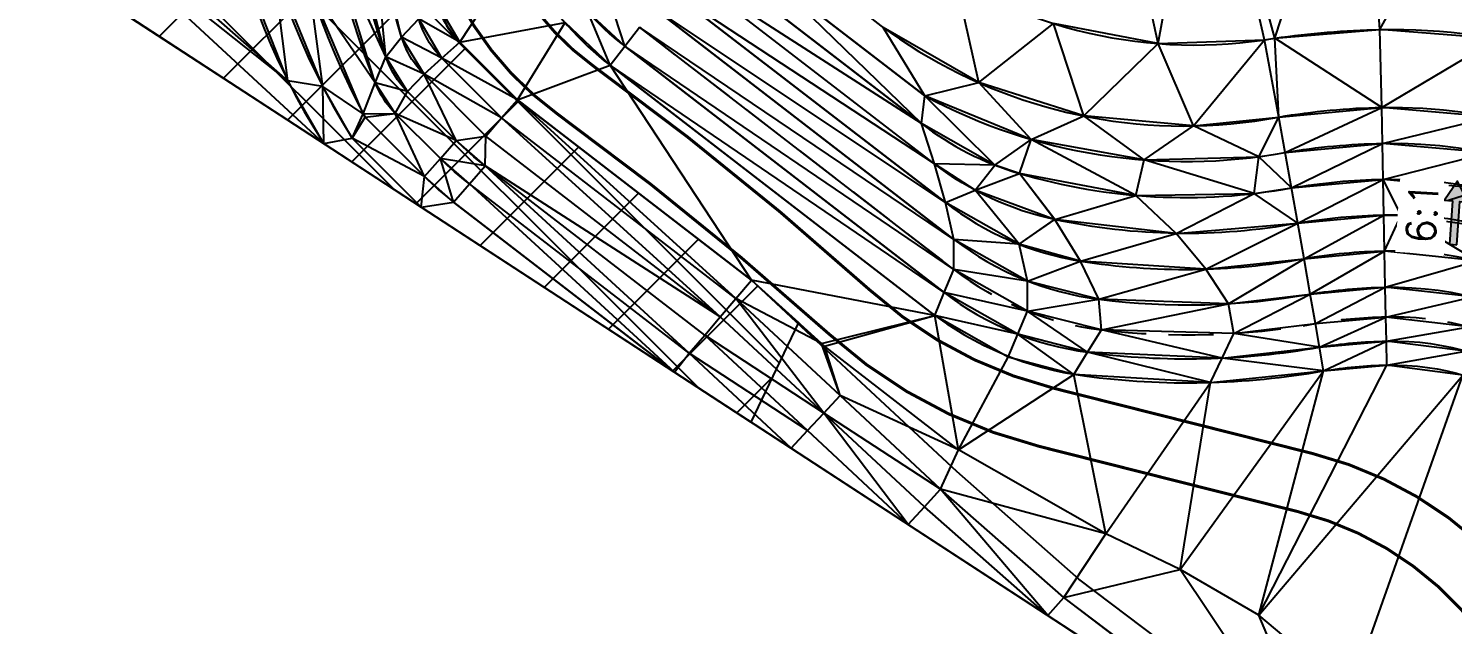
# Model space of a CAD drawing. Header units: inches. Extents: x 2461366 to 2469791, y 7062737 to 7065282.
# Drawn here: x 2466766.4 to 2467003.9, y 7064104 to 7064203.4 of the extents above; entities that cross this region are included whole.
import ezdxf

# ---------------------------------------------------------------- set-up
doc = ezdxf.new("R2010")
doc.units = ezdxf.units.IN
doc.header["$LTSCALE"] = 60
doc.header["$MEASUREMENT"] = 0
doc.linetypes.add('DASHED2', pattern=[0.375, 0.25, -0.125])
for name, color, linetype in [('BLANKET BDNY', 7, 'Continuous'), ('CONT MNR LABEL', 6, 'Continuous'), ('CONTOURS', 35, 'Continuous'), ('FENCE', 1, 'FENCE'), ('POND HATCH', 9, 'Continuous'), ('PROP TRAIL', 3, 'Continuous'), ('Proposed Ground-C-TINN', 7, 'Continuous'), ('Proposed Ground-C-TINN-BNDY', 7, 'Continuous')]:
    doc.layers.add(name, color=color, linetype=linetype)
doc.styles.add('L80', font='simplex', dxfattribs={"height": 4.8})
doc.linetypes.add('FENCE', pattern='A,0.5,-0.1,["X",Standard,S=0.1,R=0,X=-0.05,Y=-0.05],-0.1', length=0.7)

# ---------------------------------------------------------------- blocks, each defined once
blk = doc.blocks.new('ARW-STREET')
blk.add_hatch(color=252).paths.add_polyline_path([(0.52, 0), (0.52, 6.04), (1.61, 6.04), (0, 8.83), (-1.61, 6.04), (-0.52, 6.04), (-0.52, 0)])
at = {"color": 4}
blk.add_lwpolyline([(0.52, 0), (0.52, 6.04), (1.61, 6.04), (0, 8.83), (-1.61, 6.04), (-0.52, 6.04), (-0.52, 0)], close=True, dxfattribs=at)

msp = doc.modelspace()

# ---------------------------------------------------------------- hatches: boundary and pattern name
at = {"layer": 'BLANKET BDNY'}
h = msp.add_hatch(dxfattribs=at)
h.set_pattern_fill('ANSI37', color=256, scale=100, style=0)
edge = h.paths.add_edge_path()
edge.add_arc((2467100.21, 7064237.92), 273.22, 169.9013, 172.1908)
edge.add_arc((2467027.63, 7064255.83), 199.03, 174.4583, 193.8708)
edge.add_arc((2466848.96, 7064211.71), 15, 193.8708, 225.0005)
edge.add_line((2466838.35, 7064201.1), (2466847.98, 7064191.48))
edge.add_line((2466847.98, 7064191.48), (2466886.98, 7064161.42))
edge.add_line((2466886.98, 7064161.42), (2466894.84, 7064154.33))
edge.add_line((2466894.84, 7064154.33), (2466886.9, 7064137.74))
edge.add_line((2466886.9, 7064137.74), (2466779.51, 7064207.77))
edge.add_line((2466779.51, 7064207.77), (2466779.86, 7064273.75))
edge.add_line((2466779.86, 7064273.75), (2466779.87, 7064279.65))
edge.add_line((2466779.87, 7064279.65), (2466789.79, 7064283.3))
edge.add_line((2466789.79, 7064283.3), (2466789.96, 7064282.83))
edge.add_line((2466789.96, 7064282.83), (2466808.9, 7064287.97))
edge.add_line((2466808.9, 7064287.97), (2466831.22, 7064285.83))
at = {"layer": 'POND HATCH'}
h = msp.add_hatch(color=256, dxfattribs=at)
edge = h.paths.add_edge_path()
edge.add_arc((2466951.7, 7064352.35), 108.89, 233.9109, 275.8982)
edge.add_arc((2466992.73, 7064077.06), 169.62, 27.5436, 100.1323, ccw=False)
edge.add_arc((2467160.22, 7064161.14), 18, 198.2789, 316.5411)
edge.add_arc((2467248.7, 7064103.14), 88.14, 109.668, 148.8305, ccw=False)
edge.add_line((2467219.04, 7064186.14), (2467258.55, 7064203.87))
edge.add_arc((2467251.9, 7064218.69), 16.24, 294.1759, 386.094)
edge.add_line((2467266.49, 7064225.83), (2467260.31, 7064252.16))
edge.add_arc((2467435.11, 7064293.18), 179.55, 173.6431, 193.2048, ccw=False)
edge.add_line((2467256.66, 7064313.06), (2467262.32, 7064388.5))
edge.add_arc((2467182.25, 7064394.51), 80.3, 355.7132, 406.8753)
edge.add_line((2467237.14, 7064453.11), (2467210.8, 7064478.15))
edge.add_arc((2467136.05, 7064399.52), 108.49, 46.4533, 108.4108)
edge.add_line((2467101.79, 7064502.45), (2467083.31, 7064495.55))
edge.add_arc((2467016.7, 7064673.98), 190.45, 271.6598, 290.4729, ccw=False)
edge.add_arc((2467015.03, 7064451.78), 32.62, 77.2805, 154.3479)
edge.add_arc((2467111.93, 7064394.37), 145.16, 150.4749, 155.1278)
edge.add_arc((2467048.45, 7064421.34), 76.26, 153.4501, 169.2835)
edge.add_arc((2466785.23, 7064485.08), 194.71, 305.5174, 345.2536, ccw=False)
edge.add_line((2466898.35, 7064326.6), (2466887.56, 7064264.35))

# ---------------------------------------------------------------- linework, layer by layer
at = {"layer": 'BLANKET BDNY'}
msp.add_lwpolyline([(2466831.22, 7064285.83, 0.00999), (2466829.52, 7064275.05, 0.084906), (2466834.4, 7064208.11, 0.136671), (2466838.35, 7064201.1), (2466847.98, 7064191.48), (2466886.98, 7064161.42), (2466894.84, 7064154.33), (2466886.9, 7064137.74), (2466779.51, 7064207.77), (2466779.86, 7064273.75), (2466779.87, 7064279.65), (2466789.79, 7064283.3), (2466789.96, 7064282.83), (2466808.9, 7064287.97)], format="xyb", close=True, dxfattribs=at)
at = {"layer": 'CONTOURS'}
msp.add_line((2466873.18, 7064209.93, 554), (2466919.34, 7064174.36, 554), dxfattribs=at)
for points, elevation in [([(2466905.31, 7064286.01, 0.257392), (2466960.43, 7064276.41, -0.30368), (2467160.77, 7064181.56, -0.092375), (2467203.94, 7064221.16), (2467234.25, 7064231.45), (2467231.12, 7064239.71, -0.111147), (2467214.48, 7064324.87), (2467218.96, 7064374.6, 0.16547), (2467210.94, 7064435.24), (2467192.01, 7064456.19, 0.187203), (2467116.99, 7064469.71), (2467096.77, 7064463.44, -0.144736), (2467020.14, 7064455.46, 0.170965), (2467008.72, 7064449.81, 0.012644), (2467006.05, 7064444.52, 0.08114), (2467004.31, 7064435.21, -0.33013), (2466907.47, 7064300.12), (2466899.03, 7064296.99, -0.017305), (2466893.91, 7064295.29, -0.016826), (2466898.05, 7064292.06)], 541), ([(2466907.21, 7064288.33, 0.258577), (2466959.71, 7064279.34, -0.298155), (2467161.05, 7064186.84, -0.086124), (2467202.65, 7064223.89), (2467230.34, 7064233.29), (2467228.35, 7064238.58, -0.111163), (2467211.49, 7064325.05), (2467215.99, 7064375.03, 0.164762), (2467208.44, 7064433.54), (2467190.08, 7064453.86, 0.185702), (2467117.72, 7064466.8), (2467097.79, 7064460.61, -0.143597), (2467020.07, 7064452.43, 0.15754), (2467011.16, 7064448, 0.011364), (2467008.82, 7064443.37, 0.079263), (2467007.31, 7064435.2, -0.329885), (2466908.45, 7064297.28), (2466900.16, 7064294.21)], 540)]:
    msp.add_lwpolyline(points, format="xyb", close=True, dxfattribs=dict(at, elevation=elevation))
for points, elevation in [([(2466805.44, 7064286.49, -0.07691), (2466805.83, 7064279.01, 0.205797), (2466820.4, 7064185.11), (2466831.92, 7064173.59)], 552), ([(2466809.42, 7064286.98, -0.07641), (2466809.78, 7064278.38, 0.177152), (2466822.55, 7064188.62), (2466832.47, 7064178.7, 0.03223), (2466837.3, 7064174.45), (2466874.18, 7064146.04)], 553), ([(2466893.59, 7064133.38), (2466876.62, 7064149.21), (2466839.95, 7064177.46, -0.03223), (2466835.11, 7064181.71), (2466827.6, 7064189.23, -0.102929), (2466824.25, 7064194.34, -0.125522), (2466813.74, 7064277.74, 0.073175), (2466813.46, 7064287.15, 0.073175)], 554), ([(2466913.12, 7064120.65), (2466896.32, 7064136.31), (2466879.21, 7064152.26), (2466842.59, 7064180.48, -0.03223), (2466837.76, 7064184.73), (2466829.63, 7064192.86, -0.11518), (2466826.03, 7064198.65, -0.110838), (2466817.69, 7064277.09, 0.068466), (2466817.54, 7064286.98, 0.068466)], 555), ([(2466936.42, 7064105.45), (2466915.85, 7064123.58), (2466899.05, 7064139.23), (2466881.8, 7064155.32), (2466842.68, 7064185.46), (2466832.39, 7064195.75, -0.122695), (2466828.65, 7064201.97, -0.101903), (2466821.63, 7064276.42, 0.062641), (2466821.65, 7064286.48, 0.062641)], 556), ([(2466987.26, 7064077.07), (2466941.6, 7064111.56), (2466921.22, 7064129.5), (2466904.5, 7064145.09), (2466886.98, 7064161.42), (2466847.98, 7064191.48), (2466838.18, 7064201.27, -0.129119), (2466835.37, 7064206.09, -0.094239), (2466829.55, 7064275.27, 0.056478), (2466829.73, 7064286.15, 0.056478)], 558), ([(2466801.36, 7064285.65), (2466801.63, 7064283.01, -0.097127), (2466801.28, 7064279.18, 0.213064), (2466815.66, 7064184.19)], 551), ([(2466984.85, 7064073.88), (2466939.07, 7064108.45), (2466918.53, 7064126.54), (2466901.77, 7064142.16), (2466884.39, 7064158.37), (2466845.33, 7064188.47), (2466835.36, 7064198.44, -0.129119), (2466831.51, 7064205.02, -0.094308), (2466825.58, 7064275.74, 0.056758), (2466825.75, 7064285.76, 0.056758)], 557)]:
    msp.add_lwpolyline(points, format="xyb", dxfattribs=dict(at, elevation=elevation))
for centre, radius, start, end in [((2466949.86, 7064213.96, 554), 50, 232.3846, 260.8304), ((2466959.4, 7064273.03, 554), 109.83, 260.8304, 280.3622), ((2466993.91, 7064078.58, 554), 87.66, 90.8652, 99.6911)]:
    msp.add_arc(centre, radius, start, end, dxfattribs=at)
at = {"layer": 'Proposed Ground-C-TINN'}
for p, q in [((2466974.3, 7064201.78, 549), (2466988.79, 7064246.63, 548)), ((2466991.81, 7064203.22, 549), (2466988.79, 7064246.63, 548)), ((2466954.8, 7064200.87, 549), (2466945.75, 7064243.62, 548)), ((2466954.8, 7064200.87, 549), (2466962.89, 7064244.03, 548)), ((2466972.54, 7064201.49, 549), (2466962.89, 7064244.03, 548)), ((2466974.3, 7064201.78, 549), (2466962.89, 7064244.03, 548)), ((2466991.81, 7064203.22, 549), (2467014.78, 7064245.24, 548)), ((2466742.21, 7064232.08, 550), (2466815.66, 7064184.19, 551)), ((2466826.03, 7064198.65, 555), (2466819.33, 7064224.62, 555)), ((2466809.67, 7064194.68, 551), (2466772.74, 7064224.06, 550)), ((2466815.66, 7064184.19, 551), (2466772.74, 7064224.06, 550)), ((2466809.67, 7064194.68, 551), (2466776.94, 7064223.5, 550)), ((2466826.03, 7064198.65, 555), (2466823.68, 7064222.18, 556)), ((2466828.65, 7064201.97, 556), (2466823.68, 7064222.18, 556)), ((2466824.25, 7064194.34, 554), (2466816.59, 7064219.25, 554)), ((2466826.03, 7064198.65, 555), (2466816.59, 7064219.25, 554)), ((2466809.67, 7064194.68, 551), (2466801.72, 7064214.85, 551)), ((2466838.35, 7064201.1, 558), (2466848.36, 7064216.29, 558)), ((2466915.33, 7064187.55, 552), (2466878.06, 7064216.27, 552)), ((2466809.67, 7064194.68, 551), (2466807.23, 7064214, 552)), ((2466815.49, 7064193.7, 552), (2466807.23, 7064214, 552)), ((2466917.53, 7064180.8, 553), (2466875.62, 7064213.1, 553)), ((2466915.33, 7064187.55, 552), (2466875.62, 7064213.1, 553)), ((2466822.26, 7064189.17, 553), (2466813.32, 7064210.31, 553)), ((2466815.49, 7064193.7, 552), (2466813.32, 7064210.31, 553)), ((2466824.25, 7064194.34, 554), (2466813.32, 7064210.31, 553)), ((2466919.34, 7064174.36, 554), (2466873.18, 7064209.93, 554)), ((2466917.53, 7064180.8, 553), (2466873.18, 7064209.93, 554)), ((2466915.33, 7064187.55, 552), (2466890.16, 7064212, 551)), ((2466915.93, 7064192.14, 551), (2466890.16, 7064212, 551)), ((2466924.89, 7064194.36, 550), (2466921.11, 7064211.39, 549)), ((2466838.35, 7064201.1, 558), (2466834.49, 7064207.74, 558)), ((2466865.85, 7064200.43, 557), (2466863.45, 7064207.97, 556)), ((2466863.41, 7064197.26, 558), (2466859.69, 7064206.15, 557)), ((2466865.85, 7064200.43, 557), (2466859.69, 7064206.15, 557)), ((2466920.75, 7064168.22, 555), (2466870.74, 7064206.76, 555)), ((2466919.34, 7064174.36, 554), (2466870.74, 7064206.76, 555)), ((2466828.65, 7064201.97, 556), (2466831.51, 7064205.02, 557)), ((2466838.35, 7064201.1, 558), (2466831.51, 7064205.02, 557)), ((2466835.36, 7064198.44, 557), (2466831.51, 7064205.02, 557)), ((2466838.35, 7064201.1, 558), (2466855.92, 7064204.38, 558)), ((2466847.98, 7064191.48, 558), (2466855.92, 7064204.38, 558)), ((2466863.41, 7064197.26, 558), (2466855.92, 7064204.38, 558)), ((2466865.85, 7064200.43, 557), (2466868.3, 7064203.59, 556)), ((2466920.74, 7064163.19, 556), (2466868.3, 7064203.59, 556)), ((2466920.75, 7064168.22, 555), (2466868.3, 7064203.59, 556)), ((2466924.89, 7064194.36, 550), (2466908.97, 7064203.57, 550)), ((2466915.93, 7064192.14, 551), (2466908.97, 7064203.57, 550)), ((2466924.89, 7064194.36, 550), (2466937.36, 7064204.23, 549)), ((2466954.8, 7064200.87, 549), (2466937.36, 7064204.23, 549)), ((2466942.42, 7064188.8, 550), (2466937.36, 7064204.23, 549)), ((2466974.3, 7064201.78, 549), (2466991.81, 7064203.22, 549)), ((2467011.43, 7064201.68, 549), (2466991.81, 7064203.22, 549)), ((2466992.11, 7064190.23, 550), (2466991.81, 7064203.22, 549)), ((2466826.03, 7064198.65, 555), (2466828.65, 7064201.97, 556)), ((2466835.36, 7064198.44, 557), (2466828.65, 7064201.97, 556)), ((2466832.39, 7064195.75, 556), (2466828.65, 7064201.97, 556)), ((2466835.36, 7064198.44, 557), (2466838.35, 7064201.1, 558)), ((2466847.98, 7064191.48, 558), (2466838.35, 7064201.1, 558)), ((2466863.41, 7064197.26, 558), (2466865.85, 7064200.43, 557)), ((2466919.16, 7064159.35, 557), (2466865.85, 7064200.43, 557)), ((2466920.74, 7064163.19, 556), (2466865.85, 7064200.43, 557)), ((2466942.42, 7064188.8, 550), (2466954.8, 7064200.87, 549)), ((2466954.8, 7064200.87, 549), (2466972.54, 7064201.49, 549)), ((2466960.73, 7064187.15, 550), (2466954.8, 7064200.87, 549)), ((2466960.73, 7064187.15, 550), (2466972.54, 7064201.49, 549)), ((2466972.54, 7064201.49, 549), (2466974.3, 7064201.78, 549)), ((2466974.96, 7064188.62, 550), (2466972.54, 7064201.49, 549)), ((2466974.96, 7064188.62, 550), (2466974.3, 7064201.78, 549)), ((2466992.11, 7064190.23, 550), (2466974.3, 7064201.78, 549)), ((2466992.11, 7064190.23, 550), (2467011.43, 7064201.68, 549)), ((2466824.25, 7064194.34, 554), (2466826.03, 7064198.65, 555)), ((2466829.63, 7064192.86, 555), (2466826.03, 7064198.65, 555)), ((2466832.39, 7064195.75, 556), (2466826.03, 7064198.65, 555)), ((2466832.39, 7064195.75, 556), (2466835.36, 7064198.44, 557)), ((2466847.98, 7064191.48, 558), (2466835.36, 7064198.44, 557)), ((2466845.33, 7064188.47, 557), (2466835.36, 7064198.44, 557)), ((2466829.63, 7064192.86, 555), (2466832.39, 7064195.75, 556)), ((2466845.33, 7064188.47, 557), (2466832.39, 7064195.75, 556)), ((2466842.68, 7064185.46, 556), (2466832.39, 7064195.75, 556)), ((2466837.76, 7064184.73, 555), (2466832.39, 7064195.75, 556)), ((2466847.98, 7064191.48, 558), (2466863.41, 7064197.26, 558)), ((2466917.55, 7064155.54, 558), (2466863.41, 7064197.26, 558)), ((2466886.98, 7064161.42, 558), (2466863.41, 7064197.26, 558)), ((2466919.16, 7064159.35, 557), (2466863.41, 7064197.26, 558)), ((2466815.49, 7064193.7, 552), (2466809.67, 7064194.68, 551)), ((2466815.66, 7064184.19, 551), (2466809.67, 7064194.68, 551)), ((2466820.4, 7064185.11, 552), (2466815.49, 7064193.7, 552)), ((2466815.66, 7064184.19, 551), (2466815.49, 7064193.7, 552)), ((2466822.26, 7064189.17, 553), (2466815.49, 7064193.7, 552)), ((2466822.26, 7064189.17, 553), (2466824.25, 7064194.34, 554)), ((2466829.63, 7064192.86, 555), (2466824.25, 7064194.34, 554)), ((2466827.6, 7064189.23, 554), (2466824.25, 7064194.34, 554)), ((2466915.93, 7064192.14, 551), (2466924.89, 7064194.36, 550)), ((2466942.42, 7064188.8, 550), (2466924.89, 7064194.36, 550)), ((2466933.64, 7064184.89, 551), (2466924.89, 7064194.36, 550)), ((2466827.6, 7064189.23, 554), (2466829.63, 7064192.86, 555)), ((2466837.76, 7064184.73, 555), (2466829.63, 7064192.86, 555)), ((2466845.33, 7064188.47, 557), (2466847.98, 7064191.48, 558)), ((2466884.39, 7064158.37, 557), (2466847.98, 7064191.48, 558)), ((2466886.98, 7064161.42, 558), (2466847.98, 7064191.48, 558)), ((2466915.33, 7064187.55, 552), (2466915.93, 7064192.14, 551)), ((2466933.64, 7064184.89, 551), (2466915.93, 7064192.14, 551)), ((2466927.6, 7064180.61, 552), (2466915.93, 7064192.14, 551)), ((2466820.4, 7064185.11, 552), (2466822.26, 7064189.17, 553)), ((2466820.4, 7064185.11, 552), (2466822.55, 7064188.62, 553)), ((2466822.26, 7064189.17, 553), (2466827.6, 7064189.23, 554)), ((2466822.55, 7064188.62, 553), (2466822.26, 7064189.17, 553)), ((2466822.55, 7064188.62, 553), (2466827.6, 7064189.23, 554)), ((2466832.47, 7064178.7, 553), (2466822.55, 7064188.62, 553)), ((2466835.11, 7064181.71, 554), (2466827.6, 7064189.23, 554)), ((2466837.76, 7064184.73, 555), (2466827.6, 7064189.23, 554)), ((2466832.47, 7064178.7, 553), (2466827.6, 7064189.23, 554)), ((2466933.64, 7064184.89, 551), (2466942.42, 7064188.8, 550)), ((2466960.73, 7064187.15, 550), (2466942.42, 7064188.8, 550)), ((2466952.47, 7064181.46, 551), (2466942.42, 7064188.8, 550)), ((2466960.73, 7064187.15, 550), (2466974.96, 7064188.62, 550)), ((2466971.61, 7064182.01, 551), (2466974.96, 7064188.62, 550)), ((2466974.96, 7064188.62, 550), (2466992.11, 7064190.23, 550)), ((2466976.01, 7064182.72, 551), (2466974.96, 7064188.62, 550)), ((2466976.01, 7064182.72, 551), (2466992.11, 7064190.23, 550)), ((2467010.35, 7064188.65, 550), (2466992.11, 7064190.23, 550)), ((2466992.23, 7064184.23, 551), (2466992.11, 7064190.23, 550)), ((2466992.23, 7064184.23, 551), (2467010.35, 7064188.65, 550)), ((2466842.68, 7064185.46, 556), (2466845.33, 7064188.47, 557)), ((2466881.8, 7064155.32, 556), (2466845.33, 7064188.47, 557)), ((2466884.39, 7064158.37, 557), (2466845.33, 7064188.47, 557)), ((2466927.6, 7064180.61, 552), (2466915.33, 7064187.55, 552)), ((2466917.53, 7064180.8, 553), (2466915.33, 7064187.55, 552)), ((2466952.47, 7064181.46, 551), (2466960.73, 7064187.15, 550)), ((2466971.61, 7064182.01, 551), (2466960.73, 7064187.15, 550)), ((2466815.66, 7064184.19, 551), (2466820.4, 7064185.11, 552)), ((2466815.66, 7064184.19, 551), (2466831.92, 7064173.59, 552)), ((2466831.92, 7064173.59, 552), (2466820.4, 7064185.11, 552)), ((2466832.47, 7064178.7, 553), (2466820.4, 7064185.11, 552)), ((2466835.11, 7064181.71, 554), (2466837.76, 7064184.73, 555)), ((2466837.76, 7064184.73, 555), (2466842.68, 7064185.46, 556)), ((2466842.59, 7064180.48, 555), (2466837.76, 7064184.73, 555)), ((2466842.59, 7064180.48, 555), (2466842.68, 7064185.46, 556)), ((2466881.8, 7064155.32, 556), (2466842.68, 7064185.46, 556)), ((2466927.6, 7064180.61, 552), (2466933.64, 7064184.89, 551)), ((2466931.68, 7064179.21, 552), (2466933.64, 7064184.89, 551)), ((2466952.47, 7064181.46, 551), (2466933.64, 7064184.89, 551)), ((2466951.09, 7064175.55, 552), (2466933.64, 7064184.89, 551)), ((2466976.01, 7064182.72, 551), (2466992.23, 7064184.23, 551)), ((2466977.06, 7064176.81, 552), (2466992.23, 7064184.23, 551)), ((2467009.8, 7064182.64, 551), (2466992.23, 7064184.23, 551)), ((2466992.35, 7064178.23, 552), (2466992.23, 7064184.23, 551)), ((2466832.47, 7064178.7, 553), (2466835.11, 7064181.71, 554)), ((2466839.95, 7064177.46, 554), (2466835.11, 7064181.71, 554)), ((2466842.59, 7064180.48, 555), (2466835.11, 7064181.71, 554)), ((2466837.3, 7064174.45, 553), (2466835.11, 7064181.71, 554)), ((2466951.09, 7064175.55, 552), (2466952.47, 7064181.46, 551)), ((2466952.47, 7064181.46, 551), (2466971.61, 7064182.01, 551)), ((2466970.85, 7064175.87, 552), (2466952.47, 7064181.46, 551)), ((2466970.85, 7064175.87, 552), (2466971.61, 7064182.01, 551)), ((2466971.61, 7064182.01, 551), (2466976.01, 7064182.72, 551)), ((2466977.06, 7064176.81, 552), (2466971.61, 7064182.01, 551)), ((2466977.06, 7064176.81, 552), (2466976.01, 7064182.72, 551)), ((2466992.35, 7064178.23, 552), (2467009.8, 7064182.64, 551)), ((2466839.95, 7064177.46, 554), (2466842.59, 7064180.48, 555)), ((2466876.62, 7064149.21, 554), (2466842.59, 7064180.48, 555)), ((2466881.8, 7064155.32, 556), (2466842.59, 7064180.48, 555)), ((2466879.21, 7064152.26, 555), (2466842.59, 7064180.48, 555)), ((2466919.34, 7064174.36, 554), (2466917.53, 7064180.8, 553)), ((2466924.28, 7064176.42, 553), (2466917.53, 7064180.8, 553)), ((2466927.6, 7064180.61, 552), (2466917.53, 7064180.8, 553)), ((2466924.28, 7064176.42, 553), (2466927.6, 7064180.61, 552)), ((2466924.28, 7064176.42, 553), (2466931.68, 7064179.21, 552)), ((2466931.68, 7064179.21, 552), (2466927.6, 7064180.61, 552)), ((2466937.6, 7064171.51, 553), (2466931.68, 7064179.21, 552)), ((2466937.52, 7064171.53, 553), (2466931.68, 7064179.21, 552)), ((2466951.09, 7064175.55, 552), (2466931.68, 7064179.21, 552)), ((2466831.92, 7064173.59, 552), (2466832.47, 7064178.7, 553)), ((2466837.3, 7064174.45, 553), (2466832.47, 7064178.7, 553)), ((2466837.3, 7064174.45, 553), (2466839.95, 7064177.46, 554)), ((2466876.62, 7064149.21, 554), (2466839.95, 7064177.46, 554)), ((2466874.18, 7064146.04, 553), (2466839.95, 7064177.46, 554)), ((2466970.85, 7064175.87, 552), (2466977.06, 7064176.81, 552)), ((2466977.06, 7064176.81, 552), (2466992.35, 7064178.23, 552)), ((2466978.11, 7064170.9, 553), (2466977.06, 7064176.81, 552)), ((2466978.11, 7064170.9, 553), (2466992.35, 7064178.23, 552)), ((2466992.47, 7064172.23, 553), (2466992.35, 7064178.23, 552)), ((2466995.33, 7064172.24, 553), (2466992.35, 7064178.23, 552)), ((2467009.22, 7064176.64, 552), (2466992.35, 7064178.23, 552)), ((2466831.92, 7064173.59, 552), (2466837.3, 7064174.45, 553)), ((2466874.18, 7064146.04, 553), (2466837.3, 7064174.45, 553)), ((2466919.34, 7064174.36, 554), (2466924.28, 7064176.42, 553)), ((2466931.62, 7064167.41, 554), (2466919.34, 7064174.36, 554)), ((2466920.75, 7064168.22, 555), (2466919.34, 7064174.36, 554)), ((2466937.52, 7064171.53, 553), (2466924.28, 7064176.42, 553)), ((2466931.62, 7064167.41, 554), (2466924.28, 7064176.42, 553)), ((2466937.6, 7064171.51, 553), (2466951.09, 7064175.55, 552)), ((2466951.09, 7064175.55, 552), (2466970.85, 7064175.87, 552)), ((2466957.82, 7064169.21, 553), (2466951.09, 7064175.55, 552)), ((2466957.82, 7064169.21, 553), (2466970.85, 7064175.87, 552)), ((2466978.11, 7064170.9, 553), (2466970.85, 7064175.87, 552)), ((2466995.33, 7064172.24, 553), (2467009.22, 7064176.64, 552)), ((2466831.92, 7064173.59, 552), (2466874.18, 7064146.04, 553)), ((2466978.11, 7064170.9, 553), (2466992.47, 7064172.23, 553)), ((2466979.15, 7064164.99, 554), (2466992.47, 7064172.23, 553)), ((2466992.47, 7064172.23, 553), (2466995.33, 7064172.24, 553)), ((2466992.59, 7064166.23, 554), (2466992.47, 7064172.23, 553)), ((2466992.59, 7064166.23, 554), (2466995.33, 7064172.24, 553)), ((2467011.39, 7064169.93, 553), (2466995.33, 7064172.24, 553)), ((2467007.96, 7064164.62, 554), (2466995.33, 7064172.24, 553)), ((2466931.62, 7064167.41, 554), (2466937.52, 7064171.53, 553)), ((2466931.62, 7064167.41, 554), (2466937.6, 7064171.51, 553)), ((2466937.6, 7064171.51, 553), (2466937.52, 7064171.53, 553)), ((2466957.82, 7064169.21, 553), (2466937.6, 7064171.51, 553)), ((2466941.89, 7064164.6, 554), (2466937.6, 7064171.51, 553)), ((2466957.82, 7064169.21, 553), (2466978.11, 7064170.9, 553)), ((2466962.79, 7064163.25, 554), (2466978.11, 7064170.9, 553)), ((2466979.15, 7064164.99, 554), (2466978.11, 7064170.9, 553)), ((2466920.74, 7064163.19, 556), (2466920.75, 7064168.22, 555)), ((2466933.03, 7064161.27, 555), (2466920.75, 7064168.22, 555)), ((2466931.62, 7064167.41, 554), (2466920.75, 7064168.22, 555)), ((2466933.03, 7064161.27, 555), (2466931.62, 7064167.41, 554)), ((2466941.89, 7064164.6, 554), (2466931.62, 7064167.41, 554)), ((2466941.89, 7064164.6, 554), (2466957.82, 7064169.21, 553)), ((2466962.79, 7064163.25, 554), (2466957.82, 7064169.21, 553)), ((2466962.79, 7064163.25, 554), (2466979.15, 7064164.99, 554)), ((2466966.56, 7064157.49, 555), (2466979.15, 7064164.99, 554)), ((2466979.15, 7064164.99, 554), (2466992.59, 7064166.23, 554)), ((2466980.2, 7064159.08, 555), (2466979.15, 7064164.99, 554)), ((2466980.2, 7064159.08, 555), (2466992.59, 7064166.23, 554)), ((2467007.96, 7064164.62, 554), (2466992.59, 7064166.23, 554)), ((2466992.7, 7064160.23, 555), (2466992.59, 7064166.23, 554)), ((2466919.16, 7064159.35, 557), (2466920.74, 7064163.19, 556)), ((2466933.01, 7064156.24, 556), (2466920.74, 7064163.19, 556)), ((2466933.03, 7064161.27, 555), (2466920.74, 7064163.19, 556)), ((2466933.03, 7064161.27, 555), (2466941.89, 7064164.6, 554)), ((2466944.95, 7064158.23, 555), (2466941.89, 7064164.6, 554)), ((2466962.79, 7064163.25, 554), (2466941.89, 7064164.6, 554)), ((2466944.95, 7064158.23, 555), (2466962.79, 7064163.25, 554)), ((2466966.56, 7064157.49, 555), (2466962.79, 7064163.25, 554)), ((2466992.7, 7064160.23, 555), (2467007.96, 7064164.62, 554)), ((2466884.39, 7064158.37, 557), (2466886.98, 7064161.42, 558)), ((2466917.55, 7064155.54, 558), (2466886.98, 7064161.42, 558)), ((2466898.68, 7064150.87, 558), (2466886.98, 7064161.42, 558)), ((2466933.01, 7064156.24, 556), (2466933.03, 7064161.27, 555)), ((2466944.95, 7064158.23, 555), (2466933.03, 7064161.27, 555)), ((2466980.2, 7064159.08, 555), (2466992.7, 7064160.23, 555)), ((2466981.05, 7064154.16, 556), (2466992.7, 7064160.23, 555)), ((2466992.8, 7064155.23, 556), (2466992.7, 7064160.23, 555)), ((2467007.28, 7064158.61, 555), (2466992.7, 7064160.23, 555)), ((2466881.8, 7064155.32, 556), (2466884.39, 7064158.37, 557)), ((2466898.68, 7064150.87, 558), (2466884.39, 7064158.37, 557)), ((2466901.77, 7064142.16, 557), (2466884.39, 7064158.37, 557)), ((2466899.05, 7064139.23, 556), (2466884.39, 7064158.37, 557)), ((2466917.55, 7064155.54, 558), (2466919.16, 7064159.35, 557)), ((2466931.43, 7064152.41, 557), (2466919.16, 7064159.35, 557)), ((2466933.01, 7064156.24, 556), (2466919.16, 7064159.35, 557)), ((2466933.01, 7064156.24, 556), (2466944.95, 7064158.23, 555)), ((2466945.35, 7064153.14, 556), (2466944.95, 7064158.23, 555)), ((2466966.56, 7064157.49, 555), (2466944.95, 7064158.23, 555)), ((2466966.56, 7064157.49, 555), (2466980.2, 7064159.08, 555)), ((2466967.43, 7064152.53, 556), (2466980.2, 7064159.08, 555)), ((2466981.05, 7064154.16, 556), (2466980.2, 7064159.08, 555)), ((2466992.8, 7064155.23, 556), (2467007.28, 7064158.61, 555)), ((2466879.21, 7064152.26, 555), (2466881.8, 7064155.32, 556)), ((2466899.05, 7064139.23, 556), (2466881.8, 7064155.32, 556)), ((2466898.68, 7064150.87, 558), (2466917.55, 7064155.54, 558)), ((2466899.2, 7064150.41, 558), (2466917.55, 7064155.54, 558)), ((2466929.83, 7064148.59, 558), (2466917.55, 7064155.54, 558)), ((2466921.53, 7064133.08, 558), (2466917.55, 7064155.54, 558)), ((2466931.43, 7064152.41, 557), (2466917.55, 7064155.54, 558)), ((2466931.43, 7064152.41, 557), (2466933.01, 7064156.24, 556)), ((2466943.05, 7064149.4, 557), (2466933.01, 7064156.24, 556)), ((2466945.35, 7064153.14, 556), (2466933.01, 7064156.24, 556)), ((2466945.35, 7064153.14, 556), (2466966.56, 7064157.49, 555)), ((2466967.43, 7064152.53, 556), (2466966.56, 7064157.49, 555)), ((2466943.05, 7064149.4, 557), (2466945.35, 7064153.14, 556)), ((2466967.43, 7064152.53, 556), (2466945.35, 7064153.14, 556)), ((2466965.47, 7064148.42, 557), (2466945.35, 7064153.14, 556)), ((2466967.43, 7064152.53, 556), (2466981.05, 7064154.16, 556)), ((2466981.05, 7064154.16, 556), (2466992.8, 7064155.23, 556)), ((2466981.74, 7064150.22, 557), (2466981.05, 7064154.16, 556)), ((2466981.74, 7064150.22, 557), (2466992.8, 7064155.23, 556)), ((2466992.88, 7064151.24, 557), (2466992.8, 7064155.23, 556)), ((2467006.67, 7064153.6, 556), (2466992.8, 7064155.23, 556)), ((2466992.88, 7064151.24, 557), (2467006.67, 7064153.6, 556)), ((2466876.62, 7064149.21, 554), (2466879.21, 7064152.26, 555)), ((2466896.32, 7064136.31, 555), (2466879.21, 7064152.26, 555)), ((2466899.05, 7064139.23, 556), (2466879.21, 7064152.26, 555)), ((2466901.77, 7064142.16, 557), (2466898.68, 7064150.87, 558)), ((2466899.2, 7064150.41, 558), (2466898.68, 7064150.87, 558)), ((2466929.83, 7064148.59, 558), (2466931.43, 7064152.41, 557)), ((2466940.77, 7064145.68, 558), (2466931.43, 7064152.41, 557)), ((2466943.05, 7064149.4, 557), (2466931.43, 7064152.41, 557)), ((2466965.47, 7064148.42, 557), (2466967.43, 7064152.53, 556)), ((2466981.74, 7064150.22, 557), (2466967.43, 7064152.53, 556)), ((2466981.74, 7064150.22, 557), (2466992.88, 7064151.24, 557)), ((2466982.42, 7064146.27, 558), (2466992.88, 7064151.24, 557)), ((2466992.96, 7064147.24, 558), (2466992.88, 7064151.24, 557)), ((2467006.16, 7064149.59, 557), (2466992.88, 7064151.24, 557)), ((2466874.18, 7064146.04, 553), (2466876.62, 7064149.21, 554)), ((2466896.32, 7064136.31, 555), (2466876.62, 7064149.21, 554)), ((2466893.59, 7064133.38, 554), (2466876.62, 7064149.21, 554)), ((2466921.53, 7064133.08, 558), (2466899.2, 7064150.41, 558)), ((2466901.77, 7064142.16, 557), (2466899.2, 7064150.41, 558)), ((2466921.53, 7064133.08, 558), (2466929.83, 7064148.59, 558)), ((2466940.77, 7064145.68, 558), (2466929.83, 7064148.59, 558)), ((2466940.77, 7064145.68, 558), (2466943.05, 7064149.4, 557)), ((2466965.47, 7064148.42, 557), (2466943.05, 7064149.4, 557)), ((2466963.53, 7064144.34, 558), (2466943.05, 7064149.4, 557)), ((2466963.53, 7064144.34, 558), (2466965.47, 7064148.42, 557)), ((2466965.47, 7064148.42, 557), (2466981.74, 7064150.22, 557)), ((2466982.42, 7064146.27, 558), (2466965.47, 7064148.42, 557)), ((2466982.42, 7064146.27, 558), (2466981.74, 7064150.22, 557)), ((2466992.96, 7064147.24, 558), (2467006.16, 7064149.59, 557)), ((2466874.18, 7064146.04, 553), (2466893.59, 7064133.38, 554)), ((2466958.48, 7064113.13, 558), (2466982.42, 7064146.27, 558)), ((2466963.53, 7064144.34, 558), (2466982.42, 7064146.27, 558)), ((2466971.63, 7064105.53, 558), (2466992.96, 7064147.24, 558)), ((2466971.63, 7064105.53, 558), (2466982.42, 7064146.27, 558)), ((2466982.42, 7064146.27, 558), (2466992.96, 7064147.24, 558)), ((2467005.62, 7064145.58, 558), (2466992.96, 7064147.24, 558)), ((2466921.53, 7064133.08, 558), (2466940.77, 7064145.68, 558)), ((2466963.53, 7064144.34, 558), (2466940.77, 7064145.68, 558)), ((2466946.08, 7064119.08, 558), (2466940.77, 7064145.68, 558)), ((2466946.08, 7064119.08, 558), (2466963.53, 7064144.34, 558)), ((2466958.48, 7064113.13, 558), (2466963.53, 7064144.34, 558)), ((2466971.63, 7064105.53, 558), (2467005.62, 7064145.58, 558)), ((2466986.91, 7064092.67, 558), (2467005.62, 7064145.58, 558)), ((2466899.05, 7064139.23, 556), (2466901.77, 7064142.16, 557)), ((2466921.53, 7064133.08, 558), (2466901.77, 7064142.16, 557)), ((2466918.53, 7064126.54, 557), (2466901.77, 7064142.16, 557)), ((2466896.32, 7064136.31, 555), (2466899.05, 7064139.23, 556)), ((2466913.12, 7064120.65, 555), (2466899.05, 7064139.23, 556)), ((2466918.53, 7064126.54, 557), (2466899.05, 7064139.23, 556)), ((2466915.85, 7064123.58, 556), (2466899.05, 7064139.23, 556)), ((2466893.59, 7064133.38, 554), (2466896.32, 7064136.31, 555)), ((2466913.12, 7064120.65, 555), (2466896.32, 7064136.31, 555)), ((2466893.59, 7064133.38, 554), (2466913.12, 7064120.65, 555)), ((2466918.53, 7064126.54, 557), (2466921.53, 7064133.08, 558)), ((2466946.08, 7064119.08, 558), (2466921.53, 7064133.08, 558)), ((2466915.85, 7064123.58, 556), (2466918.53, 7064126.54, 557)), ((2466939.07, 7064108.45, 557), (2466918.53, 7064126.54, 557)), ((2466946.08, 7064119.08, 558), (2466918.53, 7064126.54, 557)), ((2466936.42, 7064105.45, 556), (2466918.53, 7064126.54, 557)), ((2466913.12, 7064120.65, 555), (2466915.85, 7064123.58, 556)), ((2466936.42, 7064105.45, 556), (2466915.85, 7064123.58, 556)), ((2466913.12, 7064120.65, 555), (2466936.42, 7064105.45, 556)), ((2466939.07, 7064108.45, 557), (2466946.08, 7064119.08, 558)), ((2466958.48, 7064113.13, 558), (2466946.08, 7064119.08, 558)), ((2466939.07, 7064108.45, 557), (2466958.48, 7064113.13, 558)), ((2466984.85, 7064073.88, 557), (2466958.48, 7064113.13, 558)), ((2466971.63, 7064105.53, 558), (2466958.48, 7064113.13, 558)), ((2466936.42, 7064105.45, 556), (2466939.07, 7064108.45, 557)), ((2466984.85, 7064073.88, 557), (2466939.07, 7064108.45, 557)), ((2466936.42, 7064105.45, 556), (2466984.85, 7064073.88, 557)), ((2466986.91, 7064092.67, 558), (2466971.63, 7064105.53, 558)), ((2466984.85, 7064073.88, 557), (2466971.63, 7064105.53, 558))]:
    msp.add_line(p, q, dxfattribs=at)
at = {"layer": 'Proposed Ground-C-TINN-BNDY'}
msp.add_lwpolyline([(2466742.21, 7064232.08), (2466815.66, 7064184.19), (2466831.92, 7064173.59), (2466874.18, 7064146.04), (2466893.59, 7064133.38), (2466913.12, 7064120.65), (2466936.42, 7064105.45), (2466984.85, 7064073.88)], dxfattribs=at)

# ---------------------------------------------------------------- next in the draw order: wipeouts: each hides what was drawn before it
at = {"color": 7}
msp.add_wipeout([(2467002.5, 7064165.58), (2467003.35, 7064178.06), (2466995.21, 7064178.61), (2466994.36, 7064166.14)], dxfattribs=at).dxf.layer = 'CONT MNR LABEL'

# ---------------------------------------------------------------- next in the draw order: linework, layer by layer
at = {"layer": 'CONTOURS'}
for points, elevation in [([(2466875.25, 7064272.92, 0.13065), (2466870.61, 7064253.23, 0.005732), (2466870.71, 7064249.63, 0.222258), (2466890.16, 7064212), (2466915.93, 7064192.14, 0.170361), (2466976.01, 7064182.72, -0.038607), (2466992.23, 7064184.23, -0.329975), (2467068.11, 7064130.73, 0.221052), (2467140.61, 7064055.96, 0.20092), (2467223.78, 7064067.12, 0.025791), (2467300.44, 7064111.73, 0.407271), (2467357.66, 7064275.01, -0.091333), (2467356.3, 7064304.39), (2467362.04, 7064381.03, 0.25865), (2467304.64, 7064519.18, 0.232912), (2467077.83, 7064570.36), (2467058.13, 7064563.01, -0.071063), (2467025.4, 7064555.84, -0.002327), (2467001.73, 7064556.38), (2467001.43, 7064556.38)], 551), ([(2466882.89, 7064266.94, 0.416534), (2466974.3, 7064201.78, -0.02973), (2466991.81, 7064203.22, -0.329957), (2467086.16, 7064136.67, 0.611079), (2467223.32, 7064115.28, -0.213654), (2467240.86, 7064130.16), (2467283.12, 7064149.14, 0.388717), (2467323.93, 7064243.69), (2467318.72, 7064265.87, -0.087614), (2467316.41, 7064307.38), (2467322.15, 7064384.02, 0.226549), (2467278.34, 7064496.73), (2467252.13, 7064521.64, 0.27904), (2467081.7, 7064559), (2467062.33, 7064551.76, -0.072686), (2467025.44, 7064543.82, 0.312092), (2466932.6, 7064494.01, 0.017251), (2466926.15, 7064481.41, 0.144369), (2466913.13, 7064405.44, -0.134221), (2466912.12, 7064382.07), (2466893.37, 7064325.82)], 549), ([(2466976.31, 7064435.19, -0.332615), (2466898.35, 7064326.6), (2466889.3, 7064323.24, -0.132431), (2466863.38, 7064320.86), (2466844.87, 7064324.06), (2466838.04, 7064284.65), (2466856.63, 7064281.43, -0.131652), (2466880.11, 7064270.56), (2466887.56, 7064264.35, 0.249218), (2466966.76, 7064249.03, -0.321471), (2467143.13, 7064155.49, 0.611269), (2467177.65, 7064156.84, -0.104905), (2467216.16, 7064195.74), (2467254.04, 7064208.61, 0.419853), (2467263.59, 7064233.02), (2467257.04, 7064250.33, -0.110976), (2467242.45, 7064323.25), (2467246.72, 7064370.69, 0.170768), (2467234.15, 7064451.32)], 548), ([(2466979.31, 7064435.2, -0.332322), (2466899.32, 7064323.76), (2466890.34, 7064320.43, -0.132431), (2466862.86, 7064317.9), (2466844.35, 7064321.11), (2466838.55, 7064287.61), (2466857.14, 7064284.39, -0.131652), (2466882.04, 7064272.87), (2466889.46, 7064266.67, 0.249918), (2466966.11, 7064251.97, -0.321736), (2467145.78, 7064156.9, 0.613834), (2467175.01, 7064158.28, -0.10603), (2467214.84, 7064198.46), (2467252.97, 7064211.41, 0.419449), (2467260.81, 7064231.87), (2467254.27, 7064249.19, -0.110996), (2467239.45, 7064323.42), (2467243.75, 7064371.1, 0.170291), (2467231.68, 7064449.58)], 547), ([(2466982.31, 7064435.21, -0.332036), (2466900.3, 7064320.92), (2466891.38, 7064317.62, -0.132431), (2466862.35, 7064314.94), (2466849.75, 7064317.13), (2466844.97, 7064289.54), (2466857.65, 7064287.34, -0.131652), (2466883.96, 7064275.17), (2466891.37, 7064268.99, 0.25065), (2466965.45, 7064254.91, -0.32199), (2467148.43, 7064158.31, 0.617186), (2467172.36, 7064159.7, -0.107156), (2467213.52, 7064201.18), (2467251.88, 7064214.21, 0.418905), (2467258.05, 7064230.71), (2467251.49, 7064248.05, -0.111016), (2467236.45, 7064323.59), (2467240.77, 7064371.51, 0.169795), (2467229.2, 7064447.84)], 546), ([(2466992.31, 7064435.23, -0.331136), (2466903.55, 7064311.46), (2466894.86, 7064308.24, -0.132431), (2466860.64, 7064305.09), (2466857.9, 7064305.57), (2466856.53, 7064297.68), (2466859.36, 7064297.19, -0.131652), (2466890.36, 7064282.85), (2466897.71, 7064276.72, 0.253368), (2466963.22, 7064264.69, -0.322673), (2467157.2, 7064163.14, 0.651188), (2467163.35, 7064164.16, -0.11119), (2467209.14, 7064210.25), (2467248.05, 7064223.47, 0.412087), (2467248.87, 7064226.69), (2467242.23, 7064244.26, -0.111078), (2467226.47, 7064324.17), (2467230.86, 7064372.9, 0.167996), (2467220.93, 7064442.09)], 545), ([(2466844.84, 7064282.46, 0.008825), (2466843.43, 7064273.42, 0.059101), (2466844.43, 7064229.84, 0.195792), (2466863.41, 7064197.26), (2466916.71, 7064156.19, 0.131646), (2466942.52, 7064145.44, 0.077106), (2466982.42, 7064146.27, -0.038616), (2466992.96, 7064147.24, -0.334726), (2467033.16, 7064118.57, 0.284708), (2467192.42, 7064004.13, 0.039064), (2467221.47, 7064004.42, -0.376868), (2467221.47, 7064004.42), (2467230.15, 7063989.72)], 558), ([(2466848.78, 7064281.77, 0.008742), (2466847.4, 7064272.96, 0.058985), (2466848.39, 7064230.4, 0.195792), (2466865.85, 7064200.43), (2466919.16, 7064159.35, 0.131646), (2466943.05, 7064149.4, 0.077132), (2466981.74, 7064150.22, -0.038576), (2466992.88, 7064151.24, -0.333452), (2467036.92, 7064119.95, 0.284455), (2467192.69, 7064008.12, 0.048184), (2467227.71, 7064009.1, -0.356739), (2467232.86, 7064005.81), (2467237.66, 7063996.74, 0.180156), (2467327.11, 7064061.36, -0.116281), (2467359.4, 7064094.11, 0.094233), (2467396.25, 7064127.88, -0.017924), (2467417.15, 7064154.66, 0.068685), (2467430.6, 7064180.78, -0.411868), (2467442.66, 7064187.39, 0.200142), (2467459.35, 7064189.24), (2467483.16, 7064206.57)], 557), ([(2466856.67, 7064280.41, 0.008574), (2466855.35, 7064272.03, 0.058737), (2466856.31, 7064231.53, 0.195792), (2466870.74, 7064206.76), (2466920.75, 7064168.22, 0.133195), (2466944.95, 7064158.23, 0.075662), (2466980.2, 7064159.08, -0.038511), (2466992.7, 7064160.23, -0.331101), (2467045.36, 7064123.07, 0.312926), (2467211.76, 7064016.82, 0.047418), (2467244.24, 7064021.17, -0.281557), (2467274.29, 7064012.01), (2467274.29, 7064012.01, 0.115833), (2467327.11, 7064061.36, -0.116281), (2467359.4, 7064094.11, 0.094233), (2467396.25, 7064127.88, -0.017924), (2467417.15, 7064154.66, 0.029443), (2467423.8, 7064165.41, 0.029443)], 555), ([(2467379.93, 7064109.73, -0.048311), (2467359.4, 7064094.11, 0.095894), (2467331.58, 7064068.08), (2467331.58, 7064068.08, 0.30986), (2467313.02, 7064071.58), (2467250.29, 7064043.42, -0.42056), (2467056.71, 7064126.99, 0.330032), (2466992.47, 7064172.23, 0.038552), (2466978.11, 7064170.9, -0.098697), (2466937.52, 7064171.53, -0.111504), (2466917.53, 7064180.8), (2466875.62, 7064213.1, -0.195792), (2466864.23, 7064232.65, -0.031028), (2466862.62, 7064253.05, -0.130969), (2466868.25, 7064276.79, -0.130969)], 553), ([(2466871.83, 7064274.99, 0.131763), (2466866.61, 7064253.14, 0.031061), (2466868.19, 7064233.21, 0.195792), (2466878.06, 7064216.27), (2466915.33, 7064187.55, 0.092573), (2466931.68, 7064179.21, 0.11774), (2466977.06, 7064176.81, -0.038578), (2466992.35, 7064178.23, -0.329999), (2467062.41, 7064128.86, 0.439173), (2467232.73, 7064052.91, 0.095712)], 552), ([(2466878.83, 7064270.31, 0.132377), (2466877.78, 7064248.03, 0.385731), (2466974.96, 7064188.62, -0.038638), (2466992.11, 7064190.23, -0.329957), (2467073.81, 7064132.6, 0.131383), (2467105.14, 7064084.22, 0.253038)], 550)]:
    msp.add_lwpolyline(points, format="xyb", dxfattribs=dict(at, elevation=elevation))
for points, elevation in [([(2466899.61, 7064279.04, 0.254283), (2466962.54, 7064267.62, -0.322675), (2467159.76, 7064164.71, 0.798316), (2467160.43, 7064165.15, -0.112996), (2467207.84, 7064212.97), (2467245.96, 7064225.92), (2467239.46, 7064243.12, -0.111096), (2467223.47, 7064324.35), (2467227.88, 7064373.32, 0.167406), (2467218.44, 7064440.37), (2467197.84, 7064463.17, 0.191349), (2467114.78, 7064478.45), (2467093.71, 7064471.91, -0.148007), (2467020.59, 7064464.54, 0.19754), (2467001.35, 7064455.09, 0.015768), (2466997.74, 7064448, 0.085337), (2466995.31, 7064435.23, -0.330878), (2466904.53, 7064308.63), (2466895.9, 7064305.43, -0.131641), (2466860.34, 7064302.1), (2466860, 7064300.13, -0.131159), (2466892.28, 7064285.15)], 544), ([(2466901.51, 7064281.36, 0.255254), (2466961.84, 7064270.56, -0.316142), (2467160.21, 7064170.37, -0.106491), (2467206.53, 7064215.7), (2467242.05, 7064227.77), (2467236.68, 7064241.99, -0.111113), (2467220.47, 7064324.52), (2467224.91, 7064373.74, 0.16679), (2467215.95, 7064438.65), (2467195.89, 7064460.85, 0.190022), (2467115.52, 7064475.54), (2467094.73, 7064469.09, -0.146931), (2467020.41, 7064461.52, 0.190267), (2467003.81, 7064453.34, 0.014824), (2467000.51, 7064446.83, 0.084124), (2466998.31, 7064435.22, -0.330625), (2466905.51, 7064305.79), (2466896.94, 7064302.61, -0.072586), (2466876.61, 7064298.28, -0.072105), (2466894.21, 7064287.46)], 543), ([(2466903.41, 7064283.68, 0.256288), (2466961.14, 7064273.48, -0.309651), (2467160.49, 7064176.09, -0.099134), (2467205.23, 7064218.43), (2467238.15, 7064229.61), (2467233.9, 7064240.85, -0.11113), (2467217.48, 7064324.7), (2467221.94, 7064374.17, 0.166145), (2467213.45, 7064436.94), (2467193.95, 7064458.52, 0.188642), (2467116.26, 7064472.62), (2467095.75, 7064466.26, -0.145844), (2467020.26, 7064458.5, 0.181586), (2467006.27, 7064451.58, 0.013789), (2467003.28, 7064445.67, 0.08274), (2467001.31, 7064435.22, -0.330376), (2466906.49, 7064302.95), (2466897.99, 7064299.8, -0.03974), (2466886.53, 7064296.56, -0.039261), (2466896.13, 7064289.76)], 542)]:
    msp.add_lwpolyline(points, format="xyb", close=True, dxfattribs=dict(at, elevation=elevation))
at = {"layer": 'CONTOURS', "linetype": 'DASHED2', "ltscale": 0.5, "elevation": 556}
msp.add_lwpolyline([(2466852.72, 7064281.09, 0.008661), (2466851.38, 7064272.49, 0.058863), (2466852.35, 7064230.97, 0.195792), (2466868.3, 7064203.59), (2466920.74, 7064163.19, 0.135377), (2466945.35, 7064153.14, 0.073472), (2466981.05, 7064154.16, -0.038544), (2466992.8, 7064155.23, -0.332331), (2467040.67, 7064121.33, 0.284205), (2467192.97, 7064012.11, 0.073484)], format="xyb", dxfattribs=at)
at = {"layer": 'CONTOURS'}
msp.add_arc((2466994.05, 7064106.25, 554), 60, 18.3327, 91.3997, dxfattribs=at)
at = {"layer": 'PROP TRAIL', "color": 7, "const_width": 0.5}
for points in [[(2467100.54, 7064022.85), (2467045.3, 7064061.97, -0.102443), (2467011.67, 7064098.04, 0.196809), (2466978.13, 7064122.8), (2466934.97, 7064133.69, -0.122299), (2466900.02, 7064152.35, 0.026456), (2466854.63, 7064189.14, -0.188101), (2466833.03, 7064222.77, -0.085223), (2466831.53, 7064274.94, 0.011959), (2466832.78, 7064284.55, -0.000949)], [(2467020.21, 7064103.24, 0.196809), (2466980.58, 7064132.49), (2466937.41, 7064143.38, -0.122299), (2466906.72, 7064159.78, 0.026456), (2466860.5, 7064197.23, -0.188101), (2466842.84, 7064224.75, -0.085223), (2466841.43, 7064273.53, -0.021362), (2466842.2, 7064282.91)]]:
    msp.add_lwpolyline(points, format="xyb", dxfattribs=at)

# ---------------------------------------------------------------- next in the draw order: block references
at = {"color": 7, "xscale": 1.2, "yscale": 1.2, "zscale": 1.2, "rotation": 355.9527699531837}
msp.add_blockref('ARW-STREET', (2467004.02, 7064167.37, 552), dxfattribs=at)

# ---------------------------------------------------------------- next in the draw order: wipeouts: each hides what was drawn before it
at = {"color": 7}
msp.add_wipeout([(2467002.5, 7064165.58), (2467002.5, 7064178.08), (2466995.21, 7064178.61), (2466994.36, 7064166.14)], dxfattribs=at).dxf.layer = 'CONT MNR LABEL'

# ---------------------------------------------------------------- next in the draw order: linework, layer by layer
at = {"layer": 'FENCE', "color": 7}
msp.add_lwpolyline([(2466778.87, 7064279.52), (2466779.51, 7064207.77), (2467407.23, 7063798.47)], dxfattribs=at)

# ---------------------------------------------------------------- next in the draw order: texts
at = {"layer": 'CONT MNR LABEL', "color": 7, "style": 'L80'}
msp.add_text('6:1', height=4.8, rotation=86.1174, dxfattribs=at).set_placement((2467000.94, 7064167.37))

doc.saveas('drawing.dxf')
